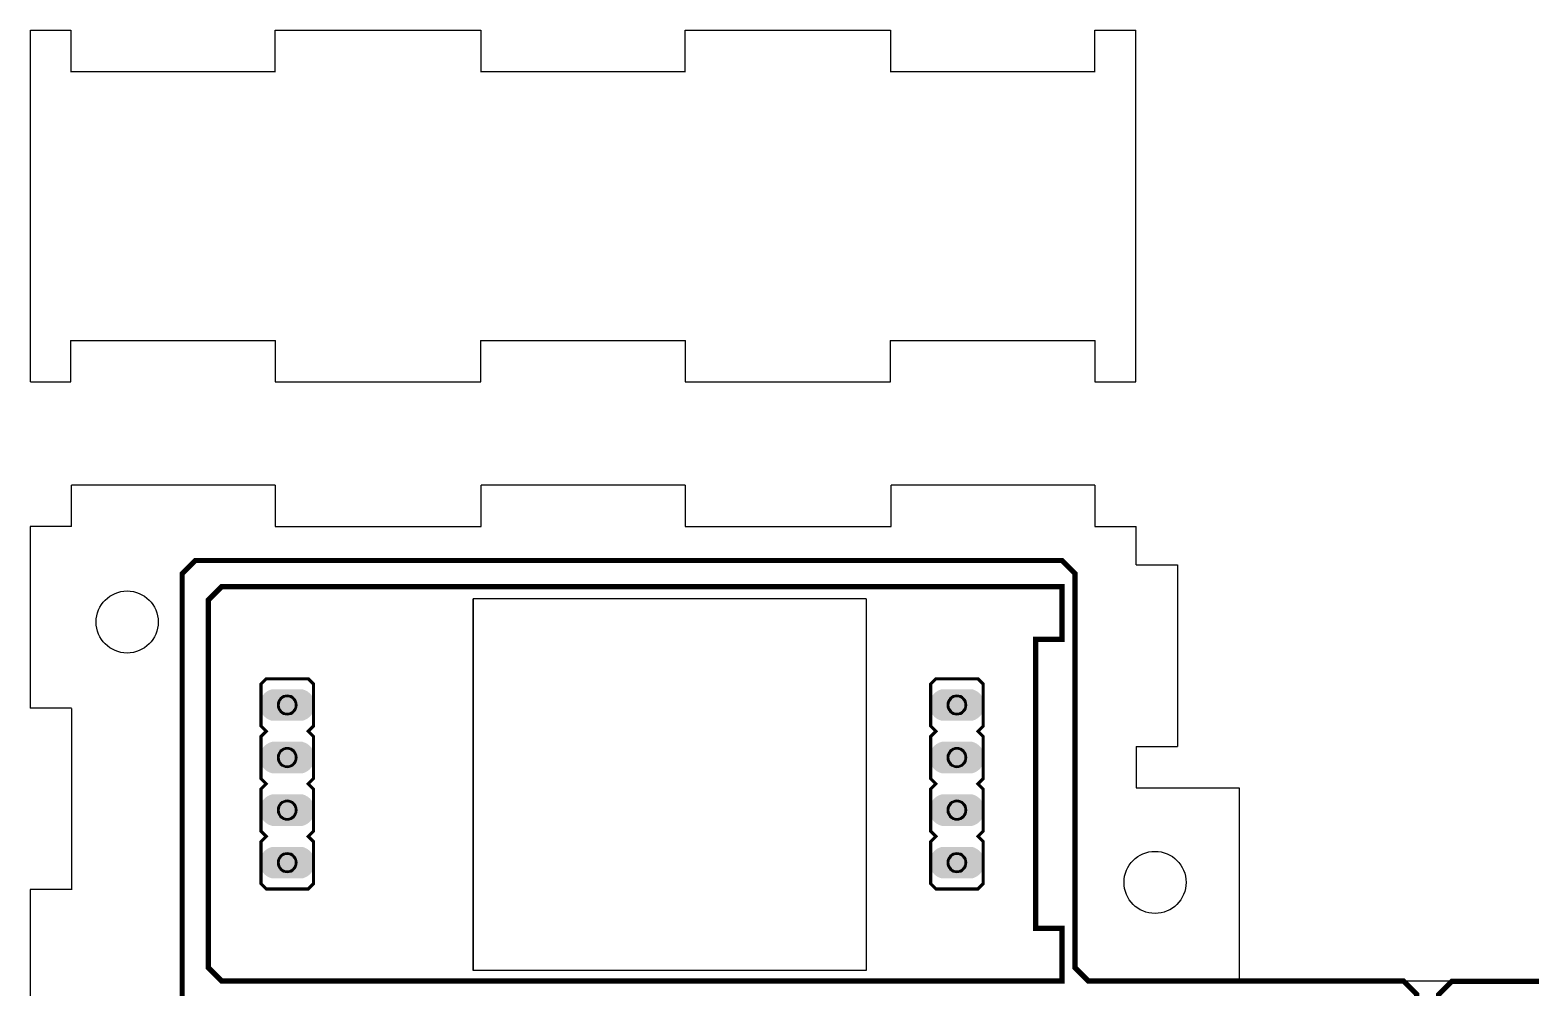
# Model space of a CAD drawing. Header units: millimetres. Extents: x -269 to 152, y -111 to 76.
# Drawn here: x -63.4 to 9.2, y 29.7 to 76 of the extents above; entities that cross this region are included whole.
import ezdxf

# ---------------------------------------------------------------- set-up
doc = ezdxf.new("R2010")
doc.units = ezdxf.units.MM
doc.layers.get('0').update_dxf_attribs({"color": 18, "lineweight": 25, "true_color": 0x000000})
doc.layers.add('iBOLIT', color=1, linetype='Continuous', lineweight=25, true_color=0xff0000)

msp = doc.modelspace()

# ---------------------------------------------------------------- hatches: boundary and pattern name
at = {"layer": 'iBOLIT', "transparency": 33554687}
h = msp.add_hatch(color=256, dxfattribs=at)
edge = h.paths.add_edge_path(flags=0)
edge.add_arc((-50.442, 43.372), 0.784, -76.29205, 76.29205, ccw=False)
edge.add_line((-50.256, 42.61), (-51.729, 42.61))
edge.add_arc((-51.543, 43.372), 0.784, 103.70795, 256.29205, ccw=False)
edge.add_line((-51.729, 44.134), (-50.256, 44.134))
h = msp.add_hatch(color=256, dxfattribs=at)
edge = h.paths.add_edge_path(flags=0)
edge.add_arc((-50.442, 43.372), 0.784, -76.29205, 76.29205, ccw=False)
edge.add_line((-50.256, 42.61), (-51.729, 42.61))
edge.add_arc((-51.543, 43.372), 0.784, 103.70795, 256.29205, ccw=False)
edge.add_line((-51.729, 44.134), (-50.256, 44.134))
h = msp.add_hatch(color=256, dxfattribs=at)
edge = h.paths.add_edge_path(flags=0)
edge.add_arc((-50.455, 43.372), 0.732, -76.29205, 76.29205, ccw=False)
edge.add_line((-50.281, 42.661), (-51.704, 42.661))
edge.add_arc((-51.53, 43.372), 0.732, 103.70795, 256.29205, ccw=False)
edge.add_line((-51.704, 44.084), (-50.281, 44.084))
for points in [[(-51.697, 44.077), (-50.288, 44.077), (-50.288, 42.668), (-51.697, 42.668)], [(-51.697, 44.077), (-50.288, 44.077), (-50.288, 42.668), (-51.697, 42.668)], [(-51.647, 44.027), (-50.338, 44.027), (-50.338, 42.718), (-51.647, 42.718)], [(-19.312, 44.077), (-17.903, 44.077), (-17.903, 42.668), (-19.312, 42.668)], [(-19.312, 44.077), (-17.903, 44.077), (-17.903, 42.668), (-19.312, 42.668)], [(-19.262, 44.027), (-17.953, 44.027), (-17.953, 42.718), (-19.262, 42.718)], [(-51.697, 41.537), (-50.288, 41.537), (-50.288, 40.128), (-51.697, 40.128)], [(-51.697, 41.537), (-50.288, 41.537), (-50.288, 40.128), (-51.697, 40.128)], [(-51.647, 41.487), (-50.338, 41.487), (-50.338, 40.178), (-51.647, 40.178)], [(-19.312, 41.537), (-17.903, 41.537), (-17.903, 40.128), (-19.312, 40.128)], [(-19.312, 41.537), (-17.903, 41.537), (-17.903, 40.128), (-19.312, 40.128)], [(-19.262, 41.487), (-17.953, 41.487), (-17.953, 40.178), (-19.262, 40.178)], [(-51.697, 38.997), (-50.288, 38.997), (-50.288, 37.588), (-51.697, 37.588)], [(-51.697, 38.997), (-50.288, 38.997), (-50.288, 37.588), (-51.697, 37.588)], [(-51.647, 38.947), (-50.338, 38.947), (-50.338, 37.638), (-51.647, 37.638)], [(-19.312, 38.997), (-17.903, 38.997), (-17.903, 37.588), (-19.312, 37.588)], [(-19.312, 38.997), (-17.903, 38.997), (-17.903, 37.588), (-19.312, 37.588)], [(-19.262, 38.947), (-17.953, 38.947), (-17.953, 37.638), (-19.262, 37.638)], [(-51.697, 36.457), (-50.288, 36.457), (-50.288, 35.048), (-51.697, 35.048)], [(-51.697, 36.457), (-50.288, 36.457), (-50.288, 35.048), (-51.697, 35.048)], [(-51.647, 36.407), (-50.338, 36.407), (-50.338, 35.098), (-51.647, 35.098)], [(-19.312, 36.457), (-17.903, 36.457), (-17.903, 35.048), (-19.312, 35.048)], [(-19.312, 36.457), (-17.903, 36.457), (-17.903, 35.048), (-19.312, 35.048)], [(-19.262, 36.407), (-17.953, 36.407), (-17.953, 35.098), (-19.262, 35.098)]]:
    msp.add_hatch(color=256, dxfattribs=at).paths.add_polyline_path(points, flags=0)
h = msp.add_hatch(color=256, dxfattribs=at)
edge = h.paths.add_edge_path(flags=0)
edge.add_arc((-19.158, 43.372), 0.784, 103.70795, 256.29205, ccw=False)
edge.add_line((-19.344, 44.134), (-17.871, 44.134))
edge.add_arc((-18.057, 43.372), 0.784, -76.29205, 76.29205, ccw=False)
edge.add_line((-17.871, 42.61), (-19.344, 42.61))
h = msp.add_hatch(color=256, dxfattribs=at)
edge = h.paths.add_edge_path(flags=0)
edge.add_arc((-19.158, 43.372), 0.784, 103.70795, 256.29205, ccw=False)
edge.add_line((-19.344, 44.134), (-17.871, 44.134))
edge.add_arc((-18.057, 43.372), 0.784, -76.29205, 76.29205, ccw=False)
edge.add_line((-17.871, 42.61), (-19.344, 42.61))
h = msp.add_hatch(color=256, dxfattribs=at)
edge = h.paths.add_edge_path(flags=0)
edge.add_arc((-19.145, 43.372), 0.732, 103.70795, 256.29205, ccw=False)
edge.add_line((-19.319, 44.084), (-17.896, 44.084))
edge.add_arc((-18.07, 43.372), 0.732, -76.29205, 76.29205, ccw=False)
edge.add_line((-17.896, 42.661), (-19.319, 42.661))
h = msp.add_hatch(color=256, dxfattribs=at)
edge = h.paths.add_edge_path(flags=0)
edge.add_arc((-50.442, 40.832), 0.784, -76.29205, 76.29205, ccw=False)
edge.add_line((-50.256, 40.07), (-51.729, 40.07))
edge.add_arc((-51.543, 40.832), 0.784, 103.70795, 256.29205, ccw=False)
edge.add_line((-51.729, 41.594), (-50.256, 41.594))
h = msp.add_hatch(color=256, dxfattribs=at)
edge = h.paths.add_edge_path(flags=0)
edge.add_arc((-50.442, 40.832), 0.784, -76.29205, 76.29205, ccw=False)
edge.add_line((-50.256, 40.07), (-51.729, 40.07))
edge.add_arc((-51.543, 40.832), 0.784, 103.70795, 256.29205, ccw=False)
edge.add_line((-51.729, 41.594), (-50.256, 41.594))
h = msp.add_hatch(color=256, dxfattribs=at)
edge = h.paths.add_edge_path(flags=0)
edge.add_arc((-50.455, 40.832), 0.732, -76.29205, 76.29205, ccw=False)
edge.add_line((-50.281, 40.121), (-51.704, 40.121))
edge.add_arc((-51.53, 40.832), 0.732, 103.70795, 256.29205, ccw=False)
edge.add_line((-51.704, 41.544), (-50.281, 41.544))
h = msp.add_hatch(color=256, dxfattribs=at)
edge = h.paths.add_edge_path(flags=0)
edge.add_arc((-19.158, 40.832), 0.784, 103.70795, 256.29205, ccw=False)
edge.add_line((-19.344, 41.594), (-17.871, 41.594))
edge.add_arc((-18.057, 40.832), 0.784, -76.29205, 76.29205, ccw=False)
edge.add_line((-17.871, 40.07), (-19.344, 40.07))
h = msp.add_hatch(color=256, dxfattribs=at)
edge = h.paths.add_edge_path(flags=0)
edge.add_arc((-19.158, 40.832), 0.784, 103.70795, 256.29205, ccw=False)
edge.add_line((-19.344, 41.594), (-17.871, 41.594))
edge.add_arc((-18.057, 40.832), 0.784, -76.29205, 76.29205, ccw=False)
edge.add_line((-17.871, 40.07), (-19.344, 40.07))
h = msp.add_hatch(color=256, dxfattribs=at)
edge = h.paths.add_edge_path(flags=0)
edge.add_arc((-19.145, 40.832), 0.732, 103.70795, 256.29205, ccw=False)
edge.add_line((-19.319, 41.544), (-17.896, 41.544))
edge.add_arc((-18.07, 40.832), 0.732, -76.29205, 76.29205, ccw=False)
edge.add_line((-17.896, 40.121), (-19.319, 40.121))
h = msp.add_hatch(color=256, dxfattribs=at)
edge = h.paths.add_edge_path(flags=0)
edge.add_arc((-50.442, 38.292), 0.784, -76.29205, 76.29205, ccw=False)
edge.add_line((-50.256, 37.53), (-51.729, 37.53))
edge.add_arc((-51.543, 38.292), 0.784, 103.70795, 256.29205, ccw=False)
edge.add_line((-51.729, 39.054), (-50.256, 39.054))
h = msp.add_hatch(color=256, dxfattribs=at)
edge = h.paths.add_edge_path(flags=0)
edge.add_arc((-50.442, 38.292), 0.784, -76.29205, 76.29205, ccw=False)
edge.add_line((-50.256, 37.53), (-51.729, 37.53))
edge.add_arc((-51.543, 38.292), 0.784, 103.70795, 256.29205, ccw=False)
edge.add_line((-51.729, 39.054), (-50.256, 39.054))
h = msp.add_hatch(color=256, dxfattribs=at)
edge = h.paths.add_edge_path(flags=0)
edge.add_arc((-50.455, 38.292), 0.732, -76.29205, 76.29205, ccw=False)
edge.add_line((-50.281, 37.581), (-51.704, 37.581))
edge.add_arc((-51.53, 38.292), 0.732, 103.70795, 256.29205, ccw=False)
edge.add_line((-51.704, 39.004), (-50.281, 39.004))
h = msp.add_hatch(color=256, dxfattribs=at)
edge = h.paths.add_edge_path(flags=0)
edge.add_arc((-19.158, 38.292), 0.784, 103.70795, 256.29205, ccw=False)
edge.add_line((-19.344, 39.054), (-17.871, 39.054))
edge.add_arc((-18.057, 38.292), 0.784, -76.29205, 76.29205, ccw=False)
edge.add_line((-17.871, 37.53), (-19.344, 37.53))
h = msp.add_hatch(color=256, dxfattribs=at)
edge = h.paths.add_edge_path(flags=0)
edge.add_arc((-19.158, 38.292), 0.784, 103.70795, 256.29205, ccw=False)
edge.add_line((-19.344, 39.054), (-17.871, 39.054))
edge.add_arc((-18.057, 38.292), 0.784, -76.29205, 76.29205, ccw=False)
edge.add_line((-17.871, 37.53), (-19.344, 37.53))
h = msp.add_hatch(color=256, dxfattribs=at)
edge = h.paths.add_edge_path(flags=0)
edge.add_arc((-19.145, 38.292), 0.732, 103.70795, 256.29205, ccw=False)
edge.add_line((-19.319, 39.004), (-17.896, 39.004))
edge.add_arc((-18.07, 38.292), 0.732, -76.29205, 76.29205, ccw=False)
edge.add_line((-17.896, 37.581), (-19.319, 37.581))
h = msp.add_hatch(color=256, dxfattribs=at)
edge = h.paths.add_edge_path(flags=0)
edge.add_arc((-50.442, 35.752), 0.784, -76.29205, 76.29205, ccw=False)
edge.add_line((-50.256, 34.99), (-51.729, 34.99))
edge.add_arc((-51.543, 35.752), 0.784, 103.70795, 256.29205, ccw=False)
edge.add_line((-51.729, 36.514), (-50.256, 36.514))
h = msp.add_hatch(color=256, dxfattribs=at)
edge = h.paths.add_edge_path(flags=0)
edge.add_arc((-50.442, 35.752), 0.784, -76.29205, 76.29205, ccw=False)
edge.add_line((-50.256, 34.99), (-51.729, 34.99))
edge.add_arc((-51.543, 35.752), 0.784, 103.70795, 256.29205, ccw=False)
edge.add_line((-51.729, 36.514), (-50.256, 36.514))
h = msp.add_hatch(color=256, dxfattribs=at)
edge = h.paths.add_edge_path(flags=0)
edge.add_arc((-50.455, 35.752), 0.732, -76.29205, 76.29205, ccw=False)
edge.add_line((-50.281, 35.041), (-51.704, 35.041))
edge.add_arc((-51.53, 35.752), 0.732, 103.70795, 256.29205, ccw=False)
edge.add_line((-51.704, 36.464), (-50.281, 36.464))
h = msp.add_hatch(color=256, dxfattribs=at)
edge = h.paths.add_edge_path(flags=0)
edge.add_arc((-19.158, 35.752), 0.784, 103.70795, 256.29205, ccw=False)
edge.add_line((-19.344, 36.514), (-17.871, 36.514))
edge.add_arc((-18.057, 35.752), 0.784, -76.29205, 76.29205, ccw=False)
edge.add_line((-17.871, 34.99), (-19.344, 34.99))
h = msp.add_hatch(color=256, dxfattribs=at)
edge = h.paths.add_edge_path(flags=0)
edge.add_arc((-19.158, 35.752), 0.784, 103.70795, 256.29205, ccw=False)
edge.add_line((-19.344, 36.514), (-17.871, 36.514))
edge.add_arc((-18.057, 35.752), 0.784, -76.29205, 76.29205, ccw=False)
edge.add_line((-17.871, 34.99), (-19.344, 34.99))
h = msp.add_hatch(color=256, dxfattribs=at)
edge = h.paths.add_edge_path(flags=0)
edge.add_arc((-19.145, 35.752), 0.732, 103.70795, 256.29205, ccw=False)
edge.add_line((-19.319, 36.464), (-17.896, 36.464))
edge.add_arc((-18.07, 35.752), 0.732, -76.29205, 76.29205, ccw=False)
edge.add_line((-17.896, 35.041), (-19.319, 35.041))

# ---------------------------------------------------------------- linework, layer by layer
for p, q in [((-63.409, 76), (-61.449, 76)), ((-63.409, 61), (-63.409, 76)), ((-61.449, 76), (-61.449, 74)), ((-51.57, 74), (-51.57, 76)), ((-51.57, 76), (-41.631, 76)), ((-41.631, 76), (-41.631, 74)), ((-31.752, 74), (-31.752, 76)), ((-31.752, 76), (-21.813, 76)), ((-21.813, 76), (-21.813, 74)), ((-11.934, 74), (-11.934, 76)), ((-11.934, 76), (-9.954, 76)), ((-9.954, 59), (-9.954, 76)), ((-61.464, 74), (-51.555, 74)), ((-58.964, 74), (-51.555, 74)), ((-41.646, 74), (-31.737, 74)), ((-21.828, 74), (-11.919, 74)), ((-63.409, 59), (-63.409, 61)), ((-61.464, 61), (-51.555, 61)), ((-61.464, 61), (-51.555, 61)), ((-61.449, 59), (-61.449, 61)), ((-58.964, 61), (-51.555, 61)), ((-51.57, 61), (-51.57, 59)), ((-41.646, 61), (-31.737, 61)), ((-41.631, 59), (-41.631, 61)), ((-31.752, 61), (-31.752, 59)), ((-21.828, 61), (-11.919, 61)), ((-21.813, 59), (-21.813, 61)), ((-11.934, 61), (-11.934, 59)), ((-63.409, 59), (-61.449, 59)), ((-51.57, 59), (-41.631, 59)), ((-31.752, 59), (-21.813, 59)), ((-11.934, 59), (-9.954, 59)), ((-61.429, 52), (-61.429, 54)), ((-51.57, 54), (-61.429, 54)), ((-51.57, 54), (-51.57, 52)), ((-41.611, 52), (-41.611, 54)), ((-31.752, 54), (-41.611, 54)), ((-31.752, 54), (-31.752, 52)), ((-21.793, 52), (-21.793, 54)), ((-11.934, 54), (-21.793, 54)), ((-11.934, 54), (-11.934, 52)), ((-63.429, 52), (-63.429, 43.22)), ((-61.429, 52), (-63.429, 52)), ((-61.429, 51.985), (-61.429, 51.985)), ((-61.429, 51.985), (-61.429, 51.985)), ((-61.429, 51.985), (-61.429, 51.985)), ((-51.57, 52), (-41.611, 52)), ((-31.752, 52), (-21.793, 52)), ((-11.934, 52), (-9.934, 52)), ((-9.934, 50.143), (-9.934, 52)), ((-9.934, 50.143), (-7.934, 50.143)), ((-7.934, 50.143), (-7.934, 41.363)), ((-23, 48.5), (-42, 48.5)), ((-42, 48.5), (-42, 30.537)), ((-42, 30.537), (-42, 48.5)), ((-23, 48.5), (-23, 30.537)), ((-61.429, 43.22), (-63.429, 43.22)), ((-61.429, 43.205), (-61.429, 34.445)), ((-9.934, 41.363), (-9.934, 39.363)), ((-9.934, 41.363), (-7.934, 41.363)), ((-9.934, 39.363), (-4.955, 39.363)), ((-4.955, 39.363), (-4.955, 30.037)), ((-63.429, 34.45), (-63.429, 25.67)), ((-61.429, 34.45), (-63.429, 34.45)), ((-23, 30.537), (-42, 30.537)), ((-4.955, 30.037), (18.66, 30.037))]:
    msp.add_line(p, q)
for centre in [(-58.732, 47.385), (-9.027, 34.798)]:
    msp.add_circle(centre, 1.5)
at = {"layer": 'iBOLIT'}
for points, const_width in [([(-56.072, -11.237), (-55.437, -11.872), (2.983, -11.872), (3.618, -11.237), (3.618, 29.402), (2.983, 30.037), (-12.257, 30.037), (-12.892, 30.672), (-12.892, 49.722), (-13.527, 50.357), (-55.437, 50.357), (-56.072, 49.722), (-56.072, -11.237)], 0.254), ([(-54.802, 30.672), (-54.167, 30.037), (-13.527, 30.037), (-13.527, 32.577), (-14.797, 32.577), (-14.797, 46.547), (-13.527, 46.547), (-13.527, 49.087), (-54.167, 49.087), (-54.802, 48.452), (-54.802, 30.672)], 0.254), ([(-52.008, 44.642), (-49.976, 44.642), (-49.722, 44.388), (-49.722, 42.356), (-49.976, 42.102), (-49.722, 41.848), (-49.722, 39.816), (-49.976, 39.562), (-49.722, 39.308), (-49.722, 37.276), (-49.976, 37.022), (-49.722, 36.768), (-49.722, 34.736), (-49.976, 34.482), (-52.008, 34.482), (-52.262, 34.736), (-52.262, 36.768), (-52.008, 37.022), (-52.262, 37.276), (-52.262, 39.308), (-52.008, 39.562), (-52.262, 39.816), (-52.262, 41.848), (-52.008, 42.102), (-52.262, 42.356), (-52.262, 44.388), (-52.008, 44.642)], 0.152), ([(-17.591, 34.482), (-19.623, 34.482), (-19.877, 34.736), (-19.877, 36.768), (-19.623, 37.022), (-19.877, 37.276), (-19.877, 39.308), (-19.623, 39.562), (-19.877, 39.816), (-19.877, 41.848), (-19.623, 42.102), (-19.877, 42.356), (-19.877, 44.388), (-19.623, 44.642), (-17.591, 44.642), (-17.337, 44.388), (-17.337, 42.356), (-17.591, 42.102), (-17.337, 41.848), (-17.337, 39.816), (-17.591, 39.562), (-17.337, 39.308), (-17.337, 37.276), (-17.591, 37.022), (-17.337, 36.768), (-17.337, 34.736), (-17.591, 34.482)], 0.152), ([(14.215, -55.71), (14.85, -56.345), (25.963, -56.345), (26.598, -56.98), (26.598, -68.41), (27.233, -69.045), (91.367, -69.045), (92.002, -68.41), (92.002, -56.98), (92.637, -56.345), (103.115, -56.345), (103.75, -55.71), (103.75, 29.38), (103.115, 30.015), (5.325, 30.015), (4.69, 29.38), (4.69, -46.82), (5.325, -47.455), (13.58, -47.455), (14.215, -48.09), (14.215, -55.71)], 0.254)]:
    msp.add_lwpolyline(points, close=True, dxfattribs=dict(at, const_width=const_width))
for points in [[(-50.995, 43.846), (-50.99, 43.846)], [(-50.995, 43.846), (-50.99, 43.846)], [(-50.995, 43.83), (-50.99, 43.83)], [(-50.99, 43.804), (-50.995, 43.804)], [(-50.99, 43.804), (-50.995, 43.804)], [(-50.99, 43.773), (-50.995, 43.773)], [(-18.605, 43.846), (-18.61, 43.846)], [(-18.605, 43.846), (-18.61, 43.846)], [(-18.605, 43.83), (-18.61, 43.83)], [(-18.605, 43.804), (-18.61, 43.804)], [(-18.605, 43.804), (-18.61, 43.804)], [(-18.605, 43.773), (-18.61, 43.773)], [(-50.99, 42.972), (-50.995, 42.972)], [(-50.99, 42.941), (-50.995, 42.941)], [(-50.99, 42.941), (-50.995, 42.941)], [(-50.995, 42.915), (-50.99, 42.915)], [(-50.995, 42.899), (-50.99, 42.899)], [(-50.995, 42.899), (-50.99, 42.899)], [(-18.605, 42.972), (-18.61, 42.972)], [(-18.605, 42.941), (-18.61, 42.941)], [(-18.605, 42.941), (-18.61, 42.941)], [(-18.605, 42.915), (-18.61, 42.915)], [(-18.605, 42.899), (-18.61, 42.899)], [(-18.605, 42.899), (-18.61, 42.899)], [(-50.995, 41.306), (-50.99, 41.306)], [(-50.995, 41.306), (-50.99, 41.306)], [(-50.995, 41.29), (-50.99, 41.29)], [(-50.99, 41.264), (-50.995, 41.264)], [(-50.99, 41.264), (-50.995, 41.264)], [(-50.99, 41.233), (-50.995, 41.233)], [(-18.605, 41.306), (-18.61, 41.306)], [(-18.605, 41.306), (-18.61, 41.306)], [(-18.605, 41.29), (-18.61, 41.29)], [(-18.605, 41.264), (-18.61, 41.264)], [(-18.605, 41.264), (-18.61, 41.264)], [(-18.605, 41.233), (-18.61, 41.233)], [(-50.99, 40.432), (-50.995, 40.432)], [(-50.99, 40.401), (-50.995, 40.401)], [(-50.99, 40.401), (-50.995, 40.401)], [(-50.995, 40.375), (-50.99, 40.375)], [(-50.995, 40.359), (-50.99, 40.359)], [(-50.995, 40.359), (-50.99, 40.359)], [(-18.605, 40.432), (-18.61, 40.432)], [(-18.605, 40.401), (-18.61, 40.401)], [(-18.605, 40.401), (-18.61, 40.401)], [(-18.605, 40.375), (-18.61, 40.375)], [(-18.605, 40.359), (-18.61, 40.359)], [(-18.605, 40.359), (-18.61, 40.359)], [(-50.995, 38.766), (-50.99, 38.766)], [(-50.995, 38.766), (-50.99, 38.766)], [(-50.995, 38.75), (-50.99, 38.75)], [(-50.99, 38.724), (-50.995, 38.724)], [(-50.99, 38.724), (-50.995, 38.724)], [(-50.99, 38.693), (-50.995, 38.693)], [(-18.605, 38.766), (-18.61, 38.766)], [(-18.605, 38.766), (-18.61, 38.766)], [(-18.605, 38.75), (-18.61, 38.75)], [(-18.605, 38.724), (-18.61, 38.724)], [(-18.605, 38.724), (-18.61, 38.724)], [(-18.605, 38.693), (-18.61, 38.693)], [(-50.99, 37.892), (-50.995, 37.892)], [(-50.99, 37.861), (-50.995, 37.861)], [(-50.99, 37.861), (-50.995, 37.861)], [(-50.995, 37.835), (-50.99, 37.835)], [(-50.995, 37.819), (-50.99, 37.819)], [(-50.995, 37.819), (-50.99, 37.819)], [(-18.605, 37.892), (-18.61, 37.892)], [(-18.605, 37.861), (-18.61, 37.861)], [(-18.605, 37.861), (-18.61, 37.861)], [(-18.605, 37.835), (-18.61, 37.835)], [(-18.605, 37.819), (-18.61, 37.819)], [(-18.605, 37.819), (-18.61, 37.819)], [(-50.995, 36.226), (-50.99, 36.226)], [(-50.995, 36.226), (-50.99, 36.226)], [(-50.995, 36.21), (-50.99, 36.21)], [(-50.99, 36.184), (-50.995, 36.184)], [(-50.99, 36.184), (-50.995, 36.184)], [(-50.99, 36.153), (-50.995, 36.153)], [(-18.605, 36.226), (-18.61, 36.226)], [(-18.605, 36.226), (-18.61, 36.226)], [(-18.605, 36.21), (-18.61, 36.21)], [(-18.605, 36.184), (-18.61, 36.184)], [(-18.605, 36.184), (-18.61, 36.184)], [(-18.605, 36.153), (-18.61, 36.153)], [(-50.99, 35.352), (-50.995, 35.352)], [(-50.99, 35.321), (-50.995, 35.321)], [(-50.99, 35.321), (-50.995, 35.321)], [(-50.995, 35.295), (-50.99, 35.295)], [(-50.995, 35.279), (-50.99, 35.279)], [(-50.995, 35.279), (-50.99, 35.279)], [(-18.605, 35.352), (-18.61, 35.352)], [(-18.605, 35.321), (-18.61, 35.321)], [(-18.605, 35.321), (-18.61, 35.321)], [(-18.605, 35.295), (-18.61, 35.295)], [(-18.605, 35.279), (-18.61, 35.279)], [(-18.605, 35.279), (-18.61, 35.279)]]:
    msp.add_lwpolyline(points, close=True, dxfattribs=at)
for centre, radius, start, end in [((-50.995, 43.372), 0.474, 90, 270), ((-50.995, 43.372), 0.474, 90, 270), ((-50.995, 43.372), 0.457, 90, 270), ((-50.995, 43.372), 0.431, 90, 270), ((-50.995, 43.372), 0.431, 90, 270), ((-50.995, 43.372), 0.4, 90, 270), ((-50.99, 43.372), 0.474, 270, 90), ((-50.99, 43.372), 0.474, 270, 90), ((-50.99, 43.372), 0.457, 270, 90), ((-50.99, 43.372), 0.431, 270, 90), ((-50.99, 43.372), 0.431, 270, 90), ((-50.99, 43.372), 0.4, 270, 90), ((-18.61, 43.372), 0.474, 90, 270), ((-18.61, 43.372), 0.474, 90, 270), ((-18.61, 43.372), 0.457, 90, 270), ((-18.61, 43.372), 0.431, 90, 270), ((-18.61, 43.372), 0.431, 90, 270), ((-18.61, 43.372), 0.4, 90, 270), ((-18.605, 43.372), 0.474, 270, 90), ((-18.605, 43.372), 0.474, 270, 90), ((-18.605, 43.372), 0.457, 270, 90), ((-18.605, 43.372), 0.431, 270, 90), ((-18.605, 43.372), 0.431, 270, 90), ((-18.605, 43.372), 0.4, 270, 90), ((-50.995, 40.832), 0.474, 90, 270), ((-50.995, 40.832), 0.474, 90, 270), ((-50.995, 40.832), 0.457, 90, 270), ((-50.995, 40.832), 0.431, 90, 270), ((-50.995, 40.832), 0.431, 90, 270), ((-50.995, 40.832), 0.4, 90, 270), ((-50.99, 40.832), 0.474, 270, 90), ((-50.99, 40.832), 0.474, 270, 90), ((-50.99, 40.832), 0.457, 270, 90), ((-50.99, 40.832), 0.431, 270, 90), ((-50.99, 40.832), 0.431, 270, 90), ((-50.99, 40.832), 0.4, 270, 90), ((-18.61, 40.832), 0.474, 90, 270), ((-18.61, 40.832), 0.474, 90, 270), ((-18.61, 40.832), 0.457, 90, 270), ((-18.61, 40.832), 0.431, 90, 270), ((-18.61, 40.832), 0.431, 90, 270), ((-18.61, 40.832), 0.4, 90, 270), ((-18.605, 40.832), 0.474, 270, 90), ((-18.605, 40.832), 0.474, 270, 90), ((-18.605, 40.832), 0.457, 270, 90), ((-18.605, 40.832), 0.431, 270, 90), ((-18.605, 40.832), 0.431, 270, 90), ((-18.605, 40.832), 0.4, 270, 90), ((-50.995, 38.292), 0.474, 90, 270), ((-50.995, 38.292), 0.474, 90, 270), ((-50.995, 38.292), 0.457, 90, 270), ((-50.995, 38.292), 0.431, 90, 270), ((-50.995, 38.292), 0.431, 90, 270), ((-50.995, 38.292), 0.4, 90, 270), ((-50.99, 38.292), 0.474, 270, 90), ((-50.99, 38.292), 0.474, 270, 90), ((-50.99, 38.292), 0.457, 270, 90), ((-50.99, 38.292), 0.431, 270, 90), ((-50.99, 38.292), 0.431, 270, 90), ((-50.99, 38.292), 0.4, 270, 90), ((-18.61, 38.292), 0.474, 90, 270), ((-18.61, 38.292), 0.474, 90, 270), ((-18.61, 38.292), 0.457, 90, 270), ((-18.61, 38.292), 0.431, 90, 270), ((-18.61, 38.292), 0.431, 90, 270), ((-18.61, 38.292), 0.4, 90, 270), ((-18.605, 38.292), 0.474, 270, 90), ((-18.605, 38.292), 0.474, 270, 90), ((-18.605, 38.292), 0.457, 270, 90), ((-18.605, 38.292), 0.431, 270, 90), ((-18.605, 38.292), 0.431, 270, 90), ((-18.605, 38.292), 0.4, 270, 90), ((-50.995, 35.752), 0.474, 90, 270), ((-50.995, 35.752), 0.474, 90, 270), ((-50.995, 35.752), 0.457, 90, 270), ((-50.995, 35.752), 0.431, 90, 270), ((-50.995, 35.752), 0.431, 90, 270), ((-50.995, 35.752), 0.4, 90, 270), ((-50.99, 35.752), 0.474, 270, 90), ((-50.99, 35.752), 0.474, 270, 90), ((-50.99, 35.752), 0.457, 270, 90), ((-50.99, 35.752), 0.431, 270, 90), ((-50.99, 35.752), 0.431, 270, 90), ((-50.99, 35.752), 0.4, 270, 90), ((-18.61, 35.752), 0.474, 90, 270), ((-18.61, 35.752), 0.474, 90, 270), ((-18.61, 35.752), 0.457, 90, 270), ((-18.61, 35.752), 0.431, 90, 270), ((-18.61, 35.752), 0.431, 90, 270), ((-18.61, 35.752), 0.4, 90, 270), ((-18.605, 35.752), 0.474, 270, 90), ((-18.605, 35.752), 0.474, 270, 90), ((-18.605, 35.752), 0.457, 270, 90), ((-18.605, 35.752), 0.431, 270, 90), ((-18.605, 35.752), 0.431, 270, 90), ((-18.605, 35.752), 0.4, 270, 90)]:
    msp.add_arc(centre, radius, start, end, dxfattribs=at)

doc.saveas('drawing.dxf')
